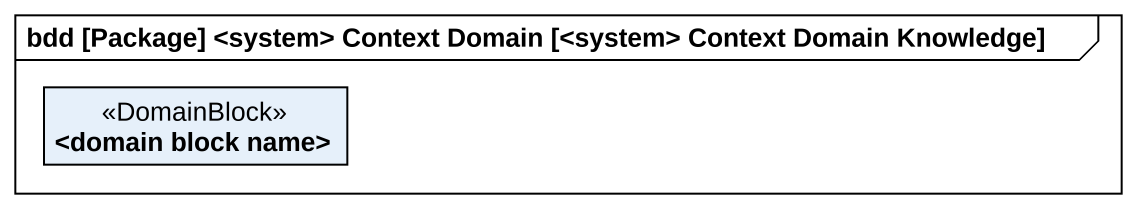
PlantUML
@startuml
mainframe bdd [Package] <system> Context Domain [<system> Context Domain Knowledge]
hide circle
hide empty members
class "<domain block name>" as domain_block_name <<DomainBlock>>
@enduml
